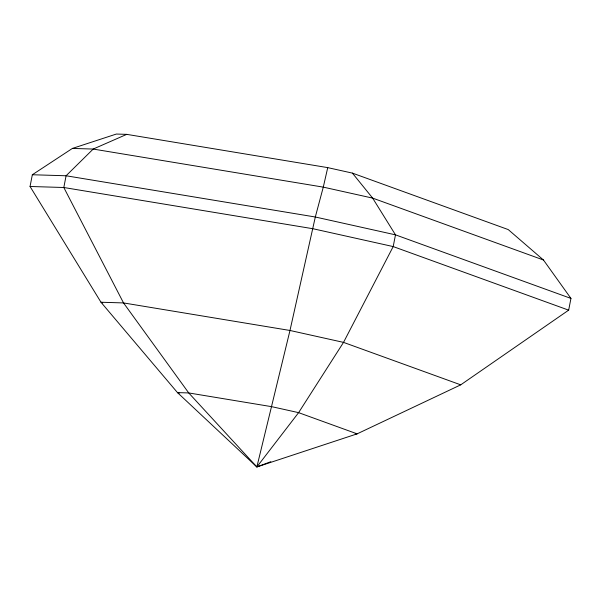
<?xml version="1.0" encoding="UTF-8"?>
<svg xmlns="http://www.w3.org/2000/svg" width="601" height="601" viewBox="0 0 601 601"><rect width="100%" height="100%" fill="white"/><g stroke="black" fill="none" stroke-linecap="round" stroke-linejoin="round"><path stroke-width="0.9" d="M30.05 186.483L32.334 174.748L72.405 148.424L116.346 134.053L126.728 134.361L327.74 167.626L352.396 173.111L508.228 229.574L543.462 260L570.95 298.419L568.666 310.154L460.719 384.843L357.129 433.854L256.86 466.947L177.475 392.603L100.983 302.243L30.05 186.483L63.811 187.504L313.038 228.748L393.197 246.575L568.666 310.154M327.74 167.626L323.285 187.129L315.315 217.006L289.983 330.475L256.86 466.947L188.737 392.941L123.528 302.927L63.811 187.504L66.087 175.77L93.193 149.056L126.728 134.361M270.826 461.703L256.86 466.947L298.607 412.647L343.524 342.382L393.197 246.575L395.481 234.841L372.65 198.112L352.396 173.111M72.405 148.424L93.193 149.056L323.285 187.129L372.65 198.112L543.462 260M32.334 174.748L66.087 175.77L315.315 217.006L395.481 234.841L570.95 298.419M355.259 433.802L357.129 433.854L298.607 412.647L271.862 406.704L188.737 392.941L177.475 392.603L179.226 393.234M460.719 384.843L343.524 342.382L289.983 330.475L123.528 302.927L100.983 302.243L102.748 302.881"/></g></svg>
